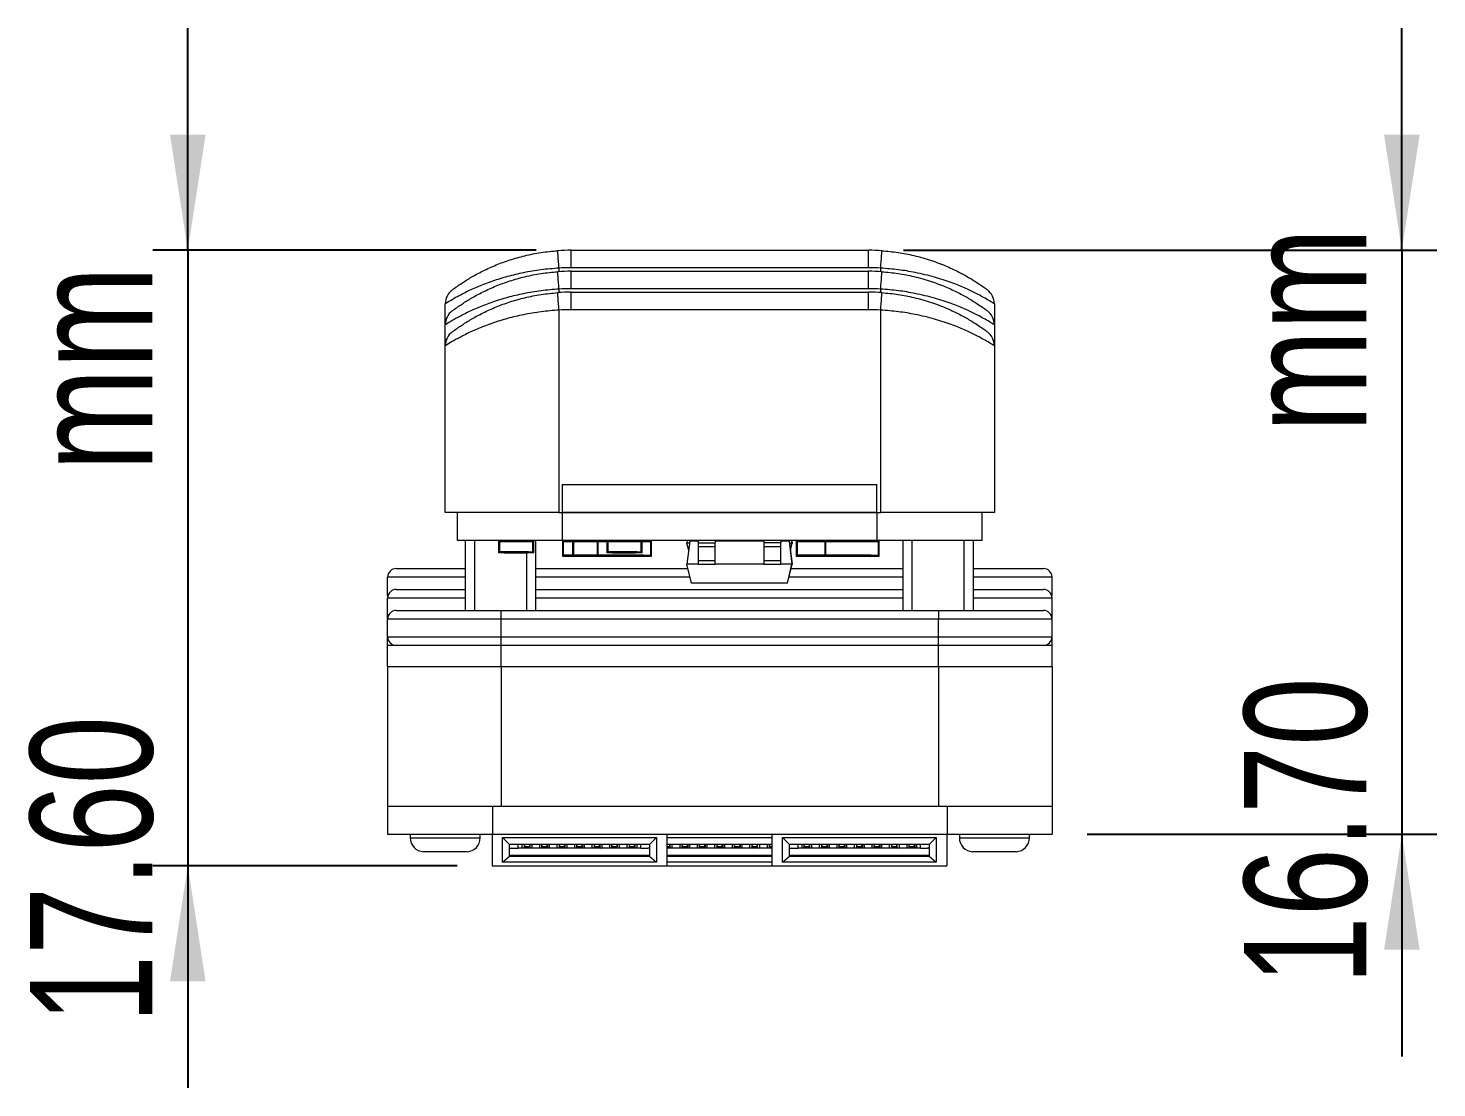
# Model space of a CAD drawing. Header units: millimetres. Extents: x 5 to 292, y 5 to 205.
# Drawn here: x 202.72 to 242.99, y 81.86 to 112.16 of the extents above; entities that cross this region are included whole.
import ezdxf

# ---------------------------------------------------------------- set-up
doc = ezdxf.new("R2010")
doc.units = ezdxf.units.MM
doc.layers.add('SLD-0', color=179, linetype='Continuous')
doc.styles.add('SLDTEXTSTYLE0', font='TXT', dxfattribs={"width": 0.75})
doc.dimstyles.new('SLDDIMSTYLE0', dxfattribs={"dimtxt": 3.5, "dimasz": 3.302, "dimexe": 0, "dimexo": 0.0625, "dimgap": 0.875, "dimtad": 1, "dimrnd": 1e-09, "dimzin": 4, "dimdsep": 46, "dimtxsty": 'SLDTEXTSTYLE0', "dimsah": 1, "dimcen": 0.09, "dimadec": 0, "dimazin": 1, "dimtfac": 1, "dimtmove": 0, "dimatfit": 0, "dimfxl": 1, "dimfrac": 2, "dimtolj": 1, "dimtzin": 12, "dimarcsym": 0})

# ---------------------------------------------------------------- blocks, each defined once
blk = doc.blocks.new('_D_7')
at = {"layer": 'SLD-0'}
for p, q in [((241.995, 105.815), (241.995, 112.165)), ((227.745, 105.815), (242.995, 105.815)), ((241.995, 105.815), (241.995, 89.115)), ((232.995, 89.115), (242.995, 89.115)), ((241.995, 89.115), (241.995, 82.765))]:
    blk.add_line(p, q, dxfattribs=at)
for points in [[(241.995, 105.815), (242.503, 109.117), (241.487, 109.117)], [(241.995, 89.115), (241.487, 85.813), (242.503, 85.813)]]:
    blk.add_solid(points, dxfattribs=at)
at = {"layer": 'SLD-0', "char_height": 3.5, "attachment_point": 1, "rotation": 90, "style": 'SLDTEXTSTYLE0'}
for s, insert in [('mm', (237.483, 100.61, 35.8)), ('16.70', (237.483, 84.816, 35.8))]:
    blk.add_mtext(s, dxfattribs=dict(at, insert=insert))
blk = doc.blocks.new('_D_8')
at = {"layer": 'SLD-0'}
for p, q in [((207.285, 105.815), (207.285, 112.165)), ((217.245, 105.815), (206.285, 105.815)), ((207.285, 105.815), (207.285, 88.215)), ((214.984, 88.215), (206.285, 88.215)), ((207.285, 88.215), (207.285, 81.865))]:
    blk.add_line(p, q, dxfattribs=at)
for points in [[(207.285, 105.815), (207.793, 109.117), (206.777, 109.117)], [(207.285, 88.215), (206.777, 84.913), (207.793, 84.913)]]:
    blk.add_solid(points, dxfattribs=at)
at = {"layer": 'SLD-0', "char_height": 3.5, "attachment_point": 1, "rotation": 90, "style": 'SLDTEXTSTYLE0'}
for s, insert in [('mm', (202.773, 99.505, 35.8)), ('17.60', (202.773, 83.711, 35.8))]:
    blk.add_mtext(s, dxfattribs=dict(at, insert=insert))

msp = doc.modelspace()

# ---------------------------------------------------------------- linework, layer by layer
at = {"color": 7, "linetype": 'Continuous', "lineweight": 15}
for p, q in [((218.245, 105.315), (218.245, 105.815)), ((218.245, 105.815), (226.745, 105.815)), ((226.745, 105.315), (226.745, 105.815)), ((226.745, 105.315), (218.245, 105.315)), ((218.245, 104.715), (218.245, 105.215)), ((218.245, 105.215), (226.745, 105.215)), ((226.745, 104.715), (226.745, 105.215)), ((226.745, 104.715), (218.245, 104.715)), ((218.245, 104.115), (218.245, 104.615)), ((218.245, 104.615), (226.745, 104.615)), ((226.745, 104.115), (226.745, 104.615)), ((214.645, 103.682), (214.645, 104.282)), ((217.895, 104.103), (217.895, 98.315)), ((226.745, 104.115), (218.245, 104.115)), ((227.095, 98.315), (227.095, 104.103)), ((230.345, 104.282), (230.345, 103.682)), ((214.645, 103.082), (214.645, 103.682)), ((230.345, 103.682), (230.345, 103.082)), ((214.645, 98.315), (214.645, 103.082)), ((230.345, 103.082), (230.345, 98.315)), ((217.986, 99.115), (217.986, 98.315)), ((217.986, 99.115), (226.986, 99.115)), ((226.986, 98.315), (226.986, 99.115)), ((217.895, 98.315), (214.645, 98.315)), ((214.995, 97.515), (214.995, 98.315)), ((217.895, 98.315), (227.095, 98.315)), ((217.986, 98.315), (226.986, 98.315)), ((217.995, 97.515), (217.995, 98.315)), ((226.995, 98.315), (217.995, 98.315)), ((226.995, 97.515), (226.995, 98.315)), ((230.345, 98.315), (227.095, 98.315)), ((229.995, 97.515), (229.995, 98.315)), ((217.995, 97.515), (214.995, 97.515)), ((215.229, 95.515), (215.229, 97.515)), ((215.479, 97.515), (215.479, 95.515)), ((216.173, 97.165), (216.173, 97.51)), ((216.176, 97.515), (216.176, 97.165)), ((216.206, 97.485), (216.426, 97.485)), ((216.206, 97.195), (216.206, 97.485)), ((216.426, 97.485), (216.426, 97.515)), ((216.426, 97.485), (216.926, 97.485)), ((216.475, 97.515), (216.475, 97.485)), ((216.874, 97.485), (216.874, 97.515)), ((216.875, 97.485), (216.875, 97.515)), ((216.925, 97.515), (216.925, 97.485)), ((216.926, 97.515), (216.926, 97.485)), ((216.926, 97.485), (217.146, 97.485)), ((216.926, 97.485), (216.926, 97.485)), ((217.146, 97.485), (217.146, 97.195)), ((217.146, 97.195), (217.146, 97.485)), ((217.176, 97.165), (217.176, 97.515)), ((217.229, 97.515), (217.229, 95.515)), ((226.995, 97.515), (217.995, 97.515)), ((217.999, 97.51), (217.999, 97.515)), ((217.999, 97.51), (217.999, 97.07)), ((218.029, 97.485), (218.28, 97.485)), ((218.029, 97.095), (218.029, 97.485)), ((218.28, 97.51), (218.28, 97.515)), ((218.28, 97.51), (218.28, 97.07)), ((218.287, 97.51), (218.287, 97.515)), ((218.287, 97.51), (218.287, 97.07)), ((218.587, 97.51), (218.287, 97.51)), ((218.317, 97.095), (218.317, 97.485)), ((218.317, 97.485), (218.587, 97.485)), ((218.587, 97.51), (218.582, 97.515)), ((218.587, 97.485), (218.587, 97.51)), ((218.662, 97.51), (218.587, 97.51)), ((218.587, 97.485), (218.992, 97.485)), ((218.662, 97.51), (218.657, 97.515)), ((218.662, 97.51), (218.662, 97.485)), ((218.992, 97.51), (218.992, 97.515)), ((218.992, 97.51), (218.992, 97.07)), ((219.022, 97.095), (219.022, 97.485)), ((219.022, 97.485), (219.274, 97.485)), ((219.274, 97.165), (219.274, 97.51)), ((219.276, 97.515), (219.276, 97.165)), ((219.306, 97.485), (219.526, 97.485)), ((219.306, 97.195), (219.306, 97.485)), ((219.526, 97.485), (219.526, 97.515)), ((219.526, 97.485), (220.026, 97.485)), ((219.575, 97.515), (219.575, 97.485)), ((219.91, 97.515), (219.905, 97.51)), ((219.905, 97.51), (219.905, 97.485)), ((219.917, 97.515), (219.912, 97.51)), ((219.912, 97.51), (219.912, 97.485)), ((219.975, 97.485), (219.975, 97.515)), ((219.975, 97.485), (219.975, 97.515)), ((220.025, 97.515), (220.025, 97.485)), ((220.026, 97.515), (220.026, 97.485)), ((220.026, 97.485), (220.246, 97.485)), ((220.026, 97.485), (220.026, 97.485)), ((220.246, 97.485), (220.246, 97.195)), ((220.246, 97.195), (220.246, 97.485)), ((220.276, 97.165), (220.276, 97.515)), ((220.276, 97.485), (220.512, 97.485)), ((220.512, 97.485), (220.512, 97.095)), ((220.542, 97.515), (220.542, 97.51)), ((220.542, 97.07), (220.542, 97.51)), ((221.566, 97.515), (221.557, 97.442)), ((221.637, 97.492), (221.557, 96.842)), ((221.879, 97.492), (221.637, 97.492)), ((221.664, 97.515), (221.664, 97.492)), ((221.666, 97.492), (221.666, 97.515)), ((221.668, 97.515), (221.668, 97.492)), ((221.669, 97.492), (221.669, 97.515)), ((221.879, 97.515), (221.879, 97.445)), ((222.363, 97.515), (222.363, 97.445)), ((223.752, 97.492), (222.363, 97.492)), ((222.368, 97.492), (222.368, 97.515)), ((222.815, 97.515), (222.815, 97.492)), ((223.299, 97.492), (223.299, 97.515)), ((223.304, 97.515), (223.304, 97.492)), ((223.752, 97.515), (223.752, 97.445)), ((224.235, 97.515), (224.235, 97.445)), ((224.477, 97.492), (224.235, 97.492)), ((224.24, 97.492), (224.24, 97.515)), ((224.477, 97.492), (224.557, 96.842)), ((224.482, 97.492), (224.477, 97.492)), ((224.482, 97.492), (224.562, 96.842)), ((224.548, 97.515), (224.557, 97.442)), ((224.553, 97.515), (224.562, 97.442)), ((224.682, 97.51), (224.682, 97.515)), ((224.682, 97.51), (224.682, 97.07)), ((224.982, 97.51), (224.682, 97.51)), ((224.712, 97.485), (224.982, 97.485)), ((224.712, 97.095), (224.712, 97.485)), ((224.982, 97.51), (224.977, 97.515)), ((224.982, 97.485), (224.982, 97.51)), ((225.057, 97.51), (224.982, 97.51)), ((224.982, 97.485), (225.501, 97.485)), ((225.057, 97.51), (225.052, 97.515)), ((225.057, 97.51), (225.057, 97.485)), ((225.473, 97.51), (225.473, 97.515)), ((225.473, 97.51), (225.473, 97.485)), ((225.501, 97.51), (225.501, 97.515)), ((225.801, 97.51), (225.501, 97.51)), ((225.501, 97.51), (225.501, 97.07)), ((225.531, 97.485), (225.801, 97.485)), ((225.531, 97.095), (225.531, 97.485)), ((225.801, 97.515), (225.801, 97.51)), ((225.801, 97.485), (225.801, 97.51)), ((225.801, 97.485), (226.751, 97.485)), ((225.869, 97.515), (225.874, 97.51)), ((225.874, 97.485), (225.874, 97.51)), ((225.876, 97.51), (225.874, 97.51)), ((225.876, 97.485), (225.876, 97.51)), ((225.921, 97.485), (225.921, 97.515)), ((225.969, 97.485), (225.969, 97.515)), ((225.97, 97.485), (225.97, 97.515)), ((226.27, 97.515), (226.27, 97.485)), ((226.271, 97.515), (226.271, 97.485)), ((226.273, 97.515), (226.273, 97.485)), ((226.312, 97.515), (226.307, 97.51)), ((226.307, 97.51), (226.307, 97.485)), ((226.369, 97.515), (226.369, 97.485)), ((226.37, 97.515), (226.37, 97.485)), ((226.372, 97.515), (226.372, 97.485)), ((226.421, 97.515), (226.421, 97.485)), ((226.421, 97.51), (226.421, 97.485)), ((226.671, 97.51), (226.421, 97.51)), ((226.671, 97.485), (226.671, 97.51)), ((226.676, 97.51), (226.676, 97.485)), ((226.678, 97.51), (226.676, 97.51)), ((226.678, 97.51), (226.683, 97.515)), ((226.678, 97.51), (226.678, 97.485)), ((226.751, 97.51), (226.751, 97.515)), ((226.751, 97.51), (226.751, 97.485)), ((227.051, 97.51), (226.751, 97.51)), ((226.751, 97.485), (227.021, 97.485)), ((229.995, 97.515), (226.995, 97.515)), ((227.021, 97.485), (227.021, 97.095)), ((227.051, 97.515), (227.051, 97.51)), ((227.051, 97.07), (227.051, 97.51)), ((227.734, 95.515), (227.734, 97.515)), ((227.984, 97.515), (227.984, 95.515)), ((229.484, 95.515), (229.484, 97.515)), ((229.734, 97.515), (229.734, 95.515)), ((216.176, 97.165), (216.173, 97.165)), ((216.326, 97.165), (216.176, 97.165)), ((216.326, 97.195), (216.206, 97.195)), ((216.326, 97.165), (216.326, 97.195)), ((217.026, 97.195), (216.326, 97.195)), ((216.326, 97.165), (216.375, 97.165)), ((216.374, 97.155), (216.374, 97.165)), ((216.375, 97.165), (216.374, 97.165)), ((216.377, 97.155), (216.374, 97.155)), ((216.375, 97.195), (216.375, 97.165)), ((216.376, 97.166), (216.375, 97.166)), ((216.376, 97.165), (216.375, 97.165)), ((216.376, 97.195), (216.376, 97.166)), ((216.976, 97.166), (216.376, 97.166)), ((216.377, 97.165), (216.376, 97.165)), ((216.377, 97.155), (216.377, 97.165)), ((216.976, 97.165), (216.377, 97.165)), ((216.976, 97.155), (216.377, 97.155)), ((217.025, 97.165), (216.975, 97.165)), ((216.976, 97.166), (216.976, 97.195)), ((216.976, 97.155), (216.976, 97.165)), ((216.979, 95.515), (216.979, 97.165)), ((217.025, 97.165), (217.025, 97.195)), ((217.026, 97.165), (217.025, 97.165)), ((217.026, 97.165), (217.026, 97.195)), ((217.026, 97.195), (217.146, 97.195)), ((217.026, 97.195), (217.026, 97.195)), ((217.176, 97.165), (217.026, 97.165)), ((217.999, 97.07), (218.224, 97.07)), ((217.999, 97.065), (217.999, 97.07)), ((218.219, 97.065), (217.999, 97.065)), ((218.224, 97.095), (218.029, 97.095)), ((218.224, 97.07), (218.219, 97.065)), ((218.28, 97.065), (218.219, 97.065)), ((218.224, 97.07), (218.224, 97.095)), ((218.28, 97.095), (218.224, 97.095)), ((218.28, 97.065), (218.28, 97.07)), ((218.287, 97.065), (218.28, 97.065)), ((218.287, 97.07), (218.512, 97.07)), ((218.287, 97.065), (218.287, 97.07)), ((218.512, 97.065), (218.287, 97.065)), ((218.512, 97.095), (218.317, 97.095)), ((218.512, 97.07), (218.512, 97.095)), ((218.992, 97.095), (218.512, 97.095)), ((218.512, 97.07), (218.512, 97.065)), ((218.512, 97.07), (218.587, 97.07)), ((218.587, 97.065), (218.512, 97.065)), ((218.587, 97.095), (218.587, 97.071)), ((218.592, 97.066), (218.587, 97.071)), ((218.587, 97.066), (218.587, 97.065)), ((218.592, 97.066), (218.587, 97.066)), ((218.992, 97.066), (218.592, 97.066)), ((218.992, 97.07), (219.217, 97.07)), ((218.992, 97.065), (218.992, 97.07)), ((219.212, 97.065), (218.992, 97.065)), ((219.217, 97.095), (219.022, 97.095)), ((219.217, 97.07), (219.212, 97.065)), ((219.292, 97.065), (219.212, 97.065)), ((219.217, 97.07), (219.217, 97.095)), ((220.317, 97.095), (219.217, 97.095)), ((219.217, 97.07), (219.293, 97.07)), ((219.276, 97.165), (219.274, 97.165)), ((219.426, 97.165), (219.276, 97.165)), ((219.292, 97.095), (219.292, 97.071)), ((219.292, 97.071), (220.242, 97.071)), ((219.292, 97.071), (219.297, 97.066)), ((219.292, 97.066), (219.292, 97.065)), ((219.297, 97.066), (219.292, 97.066)), ((219.329, 97.065), (219.292, 97.065)), ((220.237, 97.066), (219.297, 97.066)), ((219.426, 97.195), (219.306, 97.195)), ((219.326, 97.066), (219.329, 97.065)), ((219.549, 97.065), (219.329, 97.065)), ((219.425, 97.165), (219.475, 97.165)), ((219.426, 97.165), (219.426, 97.195)), ((220.126, 97.195), (219.426, 97.195)), ((219.475, 97.195), (219.475, 97.165)), ((219.476, 97.166), (219.475, 97.166)), ((219.475, 97.155), (219.475, 97.165)), ((219.475, 97.165), (219.475, 97.165)), ((219.476, 97.165), (219.475, 97.165)), ((219.477, 97.155), (219.475, 97.155)), ((219.476, 97.195), (219.476, 97.166)), ((220.076, 97.166), (219.476, 97.166)), ((219.477, 97.165), (219.476, 97.165)), ((219.477, 97.155), (219.477, 97.165)), ((220.076, 97.165), (219.477, 97.165)), ((220.076, 97.155), (219.477, 97.155)), ((219.549, 97.066), (219.549, 97.065)), ((219.98, 97.065), (219.98, 97.066)), ((219.987, 97.065), (219.98, 97.065)), ((219.987, 97.065), (219.987, 97.066)), ((220.062, 97.065), (219.987, 97.065)), ((220.062, 97.065), (220.062, 97.066)), ((220.242, 97.065), (220.062, 97.065)), ((220.125, 97.165), (220.075, 97.165)), ((220.076, 97.166), (220.076, 97.195)), ((220.076, 97.155), (220.076, 97.165)), ((220.125, 97.165), (220.125, 97.195)), ((220.126, 97.165), (220.125, 97.165)), ((220.126, 97.165), (220.126, 97.195)), ((220.126, 97.195), (220.246, 97.195)), ((220.126, 97.195), (220.126, 97.195)), ((220.276, 97.165), (220.126, 97.165)), ((220.242, 97.071), (220.237, 97.066)), ((220.242, 97.066), (220.237, 97.066)), ((220.242, 97.071), (220.242, 97.095)), ((220.242, 97.07), (220.317, 97.07)), ((220.242, 97.065), (220.242, 97.066)), ((220.322, 97.065), (220.242, 97.065)), ((220.317, 97.095), (220.512, 97.095)), ((220.317, 97.07), (220.317, 97.095)), ((220.317, 97.07), (220.542, 97.07)), ((220.317, 97.07), (220.322, 97.065)), ((220.542, 97.065), (220.322, 97.065)), ((220.542, 97.07), (220.542, 97.065)), ((221.631, 97.442), (221.557, 97.442)), ((221.605, 97.234), (221.557, 97.442)), ((221.879, 97.445), (222.363, 97.445)), ((221.879, 97.445), (221.879, 97.345)), ((221.879, 97.345), (222.363, 97.345)), ((221.879, 97.345), (221.879, 96.942)), ((222.363, 97.345), (222.363, 97.445)), ((222.363, 96.942), (222.363, 97.345)), ((224.235, 97.445), (223.752, 97.445)), ((223.752, 97.445), (223.752, 97.345)), ((223.752, 97.345), (224.235, 97.345)), ((223.752, 97.345), (223.752, 96.942)), ((224.235, 97.345), (224.235, 97.445)), ((224.235, 96.942), (224.235, 97.345)), ((224.557, 97.442), (224.489, 97.442)), ((224.512, 97.248), (224.557, 97.442)), ((224.514, 97.234), (224.562, 97.442)), ((224.562, 97.442), (224.557, 97.442)), ((224.682, 97.07), (224.907, 97.07)), ((224.682, 97.065), (224.682, 97.07)), ((224.907, 97.065), (224.682, 97.065)), ((224.907, 97.095), (224.712, 97.095)), ((224.907, 97.07), (224.907, 97.095)), ((225.501, 97.095), (224.907, 97.095)), ((224.907, 97.07), (224.907, 97.065)), ((224.907, 97.07), (224.982, 97.07)), ((224.982, 97.065), (224.907, 97.065)), ((224.982, 97.095), (224.982, 97.071)), ((224.987, 97.066), (224.982, 97.071)), ((224.982, 97.066), (224.982, 97.065)), ((224.987, 97.066), (224.982, 97.066)), ((225.501, 97.066), (224.987, 97.066)), ((225.473, 97.065), (225.473, 97.066)), ((225.501, 97.065), (225.473, 97.065)), ((225.501, 97.07), (225.726, 97.07)), ((225.501, 97.065), (225.501, 97.07)), ((225.721, 97.065), (225.501, 97.065)), ((225.726, 97.095), (225.531, 97.095)), ((225.726, 97.07), (225.721, 97.065)), ((225.801, 97.065), (225.721, 97.065)), ((225.726, 97.07), (225.726, 97.095)), ((226.826, 97.095), (225.726, 97.095)), ((225.726, 97.07), (225.801, 97.07)), ((225.801, 97.095), (225.801, 97.071)), ((225.801, 97.071), (226.751, 97.071)), ((225.801, 97.071), (225.806, 97.066)), ((225.801, 97.066), (225.801, 97.065)), ((225.806, 97.066), (225.801, 97.066)), ((226.746, 97.066), (225.806, 97.066)), ((226.382, 97.065), (226.382, 97.066)), ((226.457, 97.065), (226.382, 97.065)), ((226.457, 97.065), (226.457, 97.066)), ((226.682, 97.065), (226.457, 97.065)), ((226.682, 97.066), (226.682, 97.065)), ((226.723, 97.065), (226.723, 97.066)), ((226.751, 97.065), (226.723, 97.065)), ((226.751, 97.071), (226.746, 97.066)), ((226.751, 97.066), (226.746, 97.066)), ((226.751, 97.071), (226.751, 97.095)), ((226.751, 97.07), (226.826, 97.07)), ((226.751, 97.065), (226.751, 97.066)), ((226.831, 97.065), (226.751, 97.065)), ((226.826, 97.095), (227.021, 97.095)), ((226.826, 97.07), (226.826, 97.095)), ((226.826, 97.07), (227.051, 97.07)), ((226.826, 97.07), (226.831, 97.065)), ((227.051, 97.065), (226.831, 97.065)), ((227.051, 97.07), (227.051, 97.065)), ((213.245, 96.715), (215.229, 96.715)), ((217.229, 96.715), (221.587, 96.715)), ((221.684, 96.292), (221.557, 96.842)), ((221.879, 96.842), (221.557, 96.842)), ((221.879, 96.942), (222.363, 96.942)), ((221.879, 96.942), (221.879, 96.842)), ((221.879, 96.842), (222.363, 96.842)), ((222.363, 96.842), (222.363, 96.942)), ((223.752, 96.842), (222.363, 96.842)), ((223.752, 96.942), (224.235, 96.942)), ((223.752, 96.942), (223.752, 96.842)), ((223.752, 96.842), (224.235, 96.842)), ((224.235, 96.842), (224.235, 96.942)), ((224.557, 96.842), (224.235, 96.842)), ((224.43, 96.292), (224.557, 96.842)), ((224.435, 96.292), (224.562, 96.842)), ((224.533, 96.715), (227.734, 96.715)), ((224.562, 96.842), (224.557, 96.842)), ((229.734, 96.715), (231.745, 96.715)), ((212.995, 95.965), (212.995, 96.465)), ((224.43, 96.292), (221.684, 96.292)), ((224.435, 96.292), (224.43, 96.292)), ((231.995, 95.965), (231.995, 96.465)), ((212.995, 95.365), (212.995, 95.865)), ((213.245, 96.115), (215.229, 96.115)), ((217.229, 96.115), (227.734, 96.115)), ((229.734, 96.115), (231.745, 96.115)), ((231.995, 95.365), (231.995, 95.865)), ((213.245, 95.515), (216.245, 95.515)), ((216.245, 95.265), (216.245, 95.515)), ((216.245, 95.515), (228.745, 95.515)), ((228.745, 95.515), (231.745, 95.515)), ((228.745, 95.515), (228.745, 95.265)), ((212.995, 95.265), (212.995, 95.365)), ((216.245, 95.265), (212.995, 95.265)), ((212.995, 94.765), (212.995, 95.265)), ((228.745, 95.265), (216.245, 95.265)), ((216.245, 94.765), (216.245, 95.265)), ((231.995, 95.265), (228.745, 95.265)), ((228.745, 94.765), (228.745, 95.265)), ((231.995, 95.265), (231.995, 95.365)), ((231.995, 94.765), (231.995, 95.265)), ((212.995, 94.765), (216.245, 94.765)), ((212.995, 94.515), (212.995, 94.765)), ((216.245, 94.765), (228.745, 94.765)), ((216.245, 94.515), (216.245, 94.765)), ((228.745, 94.765), (231.995, 94.765)), ((228.745, 94.515), (228.745, 94.765)), ((231.995, 94.515), (231.995, 94.765)), ((212.995, 93.915), (212.995, 94.515)), ((216.245, 94.515), (212.995, 94.515)), ((216.245, 93.915), (216.245, 94.515)), ((228.745, 94.515), (216.245, 94.515)), ((228.745, 93.915), (228.745, 94.515)), ((231.995, 94.515), (228.745, 94.515)), ((231.995, 93.915), (231.995, 94.515)), ((212.995, 93.915), (212.995, 89.915)), ((212.995, 93.915), (216.245, 93.915)), ((216.245, 93.915), (216.245, 89.915)), ((216.245, 93.915), (228.745, 93.915)), ((228.745, 93.915), (228.745, 89.915)), ((228.745, 93.915), (231.995, 93.915)), ((231.995, 93.915), (231.995, 89.915)), ((212.995, 89.915), (216.245, 89.915)), ((212.995, 89.915), (212.995, 89.115)), ((215.995, 89.915), (215.995, 89.115)), ((216.245, 89.915), (228.745, 89.915)), ((228.745, 89.915), (231.995, 89.915)), ((228.995, 89.915), (228.995, 89.115)), ((231.995, 89.915), (231.995, 89.115)), ((212.995, 89.115), (215.995, 89.115)), ((213.645, 89.115), (213.645, 89.015)), ((215.645, 89.015), (215.645, 89.115)), ((215.984, 89.115), (215.984, 88.215)), ((215.995, 89.115), (228.995, 89.115)), ((216.284, 89.025), (220.684, 89.025)), ((216.284, 88.315), (216.284, 89.025)), ((216.484, 88.825), (216.284, 89.025)), ((220.684, 89.025), (220.484, 88.825)), ((220.684, 89.025), (220.684, 88.315)), ((220.984, 89.115), (220.984, 88.215)), ((220.984, 89.025), (223.985, 89.025)), ((223.985, 89.115), (223.985, 88.215)), ((224.285, 89.025), (228.685, 89.025)), ((224.285, 88.315), (224.285, 89.025)), ((224.485, 88.825), (224.285, 89.025)), ((228.685, 89.025), (228.485, 88.825)), ((228.685, 89.025), (228.685, 88.315)), ((228.985, 89.115), (228.985, 88.215)), ((228.995, 89.115), (231.995, 89.115)), ((229.345, 89.115), (229.345, 89.015)), ((231.345, 89.015), (231.345, 89.115)), ((214.064, 88.615), (214.02, 88.617)), ((214.495, 88.615), (214.064, 88.615)), ((214.794, 88.617), (214.495, 88.617)), ((214.495, 88.617), (214.495, 88.615)), ((214.795, 88.615), (214.794, 88.617)), ((215.226, 88.615), (214.795, 88.615)), ((215.269, 88.617), (215.226, 88.615)), ((220.484, 88.825), (216.484, 88.825)), ((216.484, 88.488), (216.484, 88.825)), ((216.484, 88.715), (216.534, 88.715)), ((216.534, 88.715), (216.734, 88.715)), ((216.734, 88.715), (216.734, 88.825)), ((220.234, 88.715), (216.734, 88.715)), ((216.849, 88.715), (216.849, 88.825)), ((216.899, 88.735), (216.879, 88.715)), ((216.899, 88.825), (216.899, 88.735)), ((216.899, 88.735), (217.069, 88.735)), ((216.899, 88.735), (216.899, 88.715)), ((216.909, 88.792), (216.909, 88.825)), ((216.909, 88.792), (216.909, 88.745)), ((216.909, 88.745), (216.909, 88.735)), ((216.909, 88.735), (216.909, 88.715)), ((217.059, 88.745), (217.059, 88.825)), ((217.059, 88.735), (217.059, 88.745)), ((217.059, 88.715), (217.059, 88.735)), ((217.069, 88.735), (217.069, 88.825)), ((217.069, 88.735), (217.089, 88.715)), ((217.069, 88.735), (217.069, 88.715)), ((217.119, 88.825), (217.119, 88.715)), ((217.349, 88.715), (217.349, 88.825)), ((217.399, 88.735), (217.379, 88.715)), ((217.399, 88.825), (217.399, 88.735)), ((217.399, 88.765), (217.569, 88.765)), ((217.399, 88.735), (217.399, 88.715)), ((217.409, 88.792), (217.409, 88.825)), ((217.409, 88.792), (217.409, 88.745)), ((217.409, 88.745), (217.409, 88.735)), ((217.409, 88.735), (217.409, 88.715)), ((217.559, 88.745), (217.559, 88.825)), ((217.559, 88.735), (217.559, 88.745)), ((217.559, 88.715), (217.559, 88.735)), ((217.569, 88.825), (217.569, 88.735)), ((217.569, 88.735), (217.569, 88.715)), ((217.569, 88.735), (217.589, 88.715)), ((217.619, 88.825), (217.619, 88.715)), ((217.849, 88.715), (217.849, 88.825)), ((217.899, 88.735), (217.879, 88.715)), ((217.899, 88.825), (217.899, 88.735)), ((217.899, 88.765), (218.069, 88.765)), ((217.899, 88.735), (217.899, 88.715)), ((217.899, 88.735), (218.069, 88.735)), ((217.909, 88.792), (217.909, 88.825)), ((217.909, 88.792), (217.909, 88.745)), ((217.909, 88.745), (217.909, 88.735)), ((217.909, 88.735), (217.909, 88.715)), ((218.059, 88.745), (218.059, 88.825)), ((218.059, 88.735), (218.059, 88.745)), ((218.059, 88.715), (218.059, 88.735)), ((218.069, 88.825), (218.069, 88.735)), ((218.069, 88.735), (218.069, 88.715)), ((218.069, 88.735), (218.089, 88.715)), ((218.119, 88.825), (218.119, 88.715)), ((218.349, 88.715), (218.349, 88.825)), ((218.399, 88.735), (218.379, 88.715)), ((218.399, 88.825), (218.399, 88.735)), ((218.399, 88.765), (218.569, 88.765)), ((218.399, 88.735), (218.399, 88.715)), ((218.409, 88.792), (218.409, 88.825)), ((218.409, 88.792), (218.409, 88.745)), ((218.409, 88.745), (218.409, 88.735)), ((218.409, 88.735), (218.409, 88.715)), ((218.559, 88.745), (218.559, 88.825)), ((218.559, 88.735), (218.559, 88.745)), ((218.559, 88.715), (218.559, 88.735)), ((218.569, 88.825), (218.569, 88.735)), ((218.569, 88.735), (218.589, 88.715)), ((218.569, 88.735), (218.569, 88.715)), ((218.619, 88.825), (218.619, 88.715)), ((218.849, 88.715), (218.849, 88.825)), ((218.899, 88.735), (218.879, 88.715)), ((218.899, 88.825), (218.899, 88.735)), ((218.899, 88.765), (219.069, 88.765)), ((218.899, 88.735), (219.069, 88.735)), ((218.899, 88.735), (218.899, 88.715)), ((218.909, 88.792), (218.909, 88.825)), ((218.909, 88.792), (218.909, 88.745)), ((218.909, 88.745), (218.909, 88.735)), ((218.909, 88.735), (218.909, 88.715)), ((219.059, 88.745), (219.059, 88.825)), ((219.059, 88.735), (219.059, 88.745)), ((219.059, 88.715), (219.059, 88.735)), ((219.069, 88.825), (219.069, 88.735)), ((219.069, 88.735), (219.089, 88.715)), ((219.069, 88.735), (219.069, 88.715)), ((219.119, 88.825), (219.119, 88.715)), ((219.349, 88.715), (219.349, 88.825)), ((219.399, 88.735), (219.379, 88.715)), ((219.399, 88.825), (219.399, 88.735)), ((219.399, 88.765), (219.569, 88.765)), ((219.399, 88.735), (219.399, 88.715)), ((219.409, 88.792), (219.409, 88.825)), ((219.409, 88.792), (219.409, 88.745)), ((219.409, 88.745), (219.409, 88.735)), ((219.409, 88.735), (219.409, 88.715)), ((219.559, 88.745), (219.559, 88.825)), ((219.559, 88.735), (219.559, 88.745)), ((219.559, 88.715), (219.559, 88.735)), ((219.569, 88.735), (219.569, 88.825)), ((219.569, 88.735), (219.589, 88.715)), ((219.569, 88.735), (219.569, 88.715)), ((219.619, 88.825), (219.619, 88.715)), ((219.849, 88.715), (219.849, 88.825)), ((219.899, 88.735), (219.879, 88.715)), ((219.899, 88.825), (219.899, 88.735)), ((219.899, 88.735), (220.069, 88.735)), ((219.899, 88.735), (219.899, 88.715)), ((219.909, 88.792), (219.909, 88.825)), ((219.909, 88.792), (219.909, 88.745)), ((219.909, 88.745), (219.909, 88.735)), ((219.909, 88.735), (219.909, 88.715)), ((220.059, 88.745), (220.059, 88.825)), ((220.059, 88.735), (220.059, 88.745)), ((220.059, 88.715), (220.059, 88.735)), ((220.069, 88.825), (220.069, 88.735)), ((220.069, 88.735), (220.089, 88.715)), ((220.069, 88.735), (220.069, 88.715)), ((220.119, 88.825), (220.119, 88.715)), ((220.234, 88.715), (220.234, 88.825)), ((220.234, 88.715), (220.434, 88.715)), ((220.484, 88.715), (220.434, 88.715)), ((220.484, 88.825), (220.484, 88.488)), ((223.985, 88.825), (220.984, 88.825)), ((220.984, 88.735), (221.077, 88.735)), ((223.985, 88.715), (220.984, 88.715)), ((221.067, 88.745), (221.067, 88.825)), ((221.067, 88.735), (221.067, 88.745)), ((221.067, 88.715), (221.067, 88.735)), ((221.077, 88.735), (221.077, 88.825)), ((221.077, 88.735), (221.097, 88.715)), ((221.077, 88.735), (221.077, 88.715)), ((221.127, 88.825), (221.127, 88.715)), ((221.357, 88.715), (221.357, 88.825)), ((221.407, 88.735), (221.387, 88.715)), ((221.407, 88.825), (221.407, 88.735)), ((221.407, 88.765), (221.577, 88.765)), ((221.407, 88.735), (221.407, 88.715)), ((221.417, 88.792), (221.417, 88.825)), ((221.417, 88.792), (221.417, 88.745)), ((221.417, 88.745), (221.417, 88.735)), ((221.417, 88.735), (221.417, 88.715)), ((221.567, 88.745), (221.567, 88.825)), ((221.567, 88.735), (221.567, 88.745)), ((221.567, 88.715), (221.567, 88.735)), ((221.577, 88.825), (221.577, 88.735)), ((221.577, 88.735), (221.577, 88.715)), ((221.577, 88.735), (221.597, 88.715)), ((221.627, 88.825), (221.627, 88.715)), ((221.857, 88.715), (221.857, 88.825)), ((221.907, 88.735), (221.887, 88.715)), ((221.907, 88.825), (221.907, 88.735)), ((221.907, 88.765), (222.077, 88.765)), ((221.907, 88.735), (221.907, 88.715)), ((221.907, 88.735), (222.077, 88.735)), ((221.917, 88.792), (221.917, 88.825)), ((221.917, 88.792), (221.917, 88.745)), ((221.917, 88.745), (221.917, 88.735)), ((221.917, 88.735), (221.917, 88.715)), ((222.067, 88.745), (222.067, 88.825)), ((222.067, 88.735), (222.067, 88.745)), ((222.067, 88.715), (222.067, 88.735)), ((222.077, 88.825), (222.077, 88.735)), ((222.077, 88.735), (222.077, 88.715)), ((222.077, 88.735), (222.097, 88.715)), ((222.127, 88.825), (222.127, 88.715)), ((222.357, 88.715), (222.357, 88.825)), ((222.407, 88.735), (222.387, 88.715)), ((222.407, 88.825), (222.407, 88.735)), ((222.407, 88.765), (222.577, 88.765)), ((222.407, 88.735), (222.407, 88.715)), ((222.417, 88.792), (222.417, 88.825)), ((222.417, 88.792), (222.417, 88.745)), ((222.417, 88.745), (222.417, 88.735)), ((222.417, 88.735), (222.417, 88.715)), ((222.567, 88.745), (222.567, 88.825)), ((222.567, 88.735), (222.567, 88.745)), ((222.567, 88.715), (222.567, 88.735)), ((222.577, 88.825), (222.577, 88.735)), ((222.577, 88.735), (222.597, 88.715)), ((222.577, 88.735), (222.577, 88.715)), ((222.627, 88.825), (222.627, 88.715)), ((222.857, 88.715), (222.857, 88.825)), ((222.907, 88.735), (222.887, 88.715)), ((222.907, 88.825), (222.907, 88.735)), ((222.907, 88.765), (223.077, 88.765)), ((222.907, 88.735), (223.077, 88.735)), ((222.907, 88.735), (222.907, 88.715)), ((222.917, 88.792), (222.917, 88.825)), ((222.917, 88.792), (222.917, 88.745)), ((222.917, 88.745), (222.917, 88.735)), ((222.917, 88.735), (222.917, 88.715)), ((223.067, 88.745), (223.067, 88.825)), ((223.067, 88.735), (223.067, 88.745)), ((223.067, 88.715), (223.067, 88.735)), ((223.077, 88.825), (223.077, 88.735)), ((223.077, 88.735), (223.097, 88.715)), ((223.077, 88.735), (223.077, 88.715)), ((223.127, 88.825), (223.127, 88.715)), ((223.357, 88.715), (223.357, 88.825)), ((223.407, 88.735), (223.387, 88.715)), ((223.407, 88.825), (223.407, 88.735)), ((223.407, 88.765), (223.577, 88.765)), ((223.407, 88.735), (223.407, 88.715)), ((223.417, 88.792), (223.417, 88.825)), ((223.417, 88.792), (223.417, 88.745)), ((223.417, 88.745), (223.417, 88.735)), ((223.417, 88.735), (223.417, 88.715)), ((223.567, 88.745), (223.567, 88.825)), ((223.567, 88.735), (223.567, 88.745)), ((223.567, 88.715), (223.567, 88.735)), ((223.577, 88.735), (223.577, 88.825)), ((223.577, 88.735), (223.597, 88.715)), ((223.577, 88.735), (223.577, 88.715)), ((223.627, 88.825), (223.627, 88.715)), ((223.857, 88.715), (223.857, 88.825)), ((223.907, 88.735), (223.887, 88.715)), ((223.907, 88.825), (223.907, 88.735)), ((223.907, 88.735), (223.985, 88.735)), ((223.907, 88.735), (223.907, 88.715)), ((223.917, 88.792), (223.917, 88.825)), ((223.917, 88.792), (223.917, 88.745)), ((223.917, 88.745), (223.917, 88.735)), ((223.917, 88.735), (223.917, 88.715)), ((228.485, 88.825), (224.485, 88.825)), ((224.485, 88.488), (224.485, 88.825)), ((224.485, 88.715), (224.535, 88.715)), ((224.535, 88.715), (224.735, 88.715)), ((224.735, 88.715), (224.735, 88.825)), ((228.235, 88.715), (224.735, 88.715)), ((224.85, 88.715), (224.85, 88.825)), ((224.9, 88.735), (224.88, 88.715)), ((224.9, 88.825), (224.9, 88.735)), ((224.9, 88.735), (225.07, 88.735)), ((224.9, 88.735), (224.9, 88.715)), ((224.91, 88.792), (224.91, 88.825)), ((224.91, 88.792), (224.91, 88.745)), ((224.91, 88.745), (224.91, 88.735)), ((224.91, 88.735), (224.91, 88.715)), ((225.06, 88.745), (225.06, 88.825)), ((225.06, 88.735), (225.06, 88.745)), ((225.06, 88.715), (225.06, 88.735)), ((225.07, 88.735), (225.07, 88.825)), ((225.07, 88.735), (225.09, 88.715)), ((225.07, 88.735), (225.07, 88.715)), ((225.12, 88.825), (225.12, 88.715)), ((225.35, 88.715), (225.35, 88.825)), ((225.4, 88.735), (225.38, 88.715)), ((225.4, 88.825), (225.4, 88.735)), ((225.4, 88.765), (225.57, 88.765)), ((225.4, 88.735), (225.4, 88.715)), ((225.41, 88.792), (225.41, 88.825)), ((225.41, 88.792), (225.41, 88.745)), ((225.41, 88.745), (225.41, 88.735)), ((225.41, 88.735), (225.41, 88.715)), ((225.56, 88.745), (225.56, 88.825)), ((225.56, 88.735), (225.56, 88.745)), ((225.56, 88.715), (225.56, 88.735)), ((225.57, 88.825), (225.57, 88.735)), ((225.57, 88.735), (225.57, 88.715)), ((225.57, 88.735), (225.59, 88.715)), ((225.62, 88.825), (225.62, 88.715)), ((225.85, 88.715), (225.85, 88.825)), ((225.9, 88.735), (225.88, 88.715)), ((225.9, 88.825), (225.9, 88.735)), ((225.9, 88.765), (226.07, 88.765)), ((225.9, 88.735), (225.9, 88.715)), ((225.9, 88.735), (226.07, 88.735)), ((225.91, 88.792), (225.91, 88.825)), ((225.91, 88.792), (225.91, 88.745)), ((225.91, 88.745), (225.91, 88.735)), ((225.91, 88.735), (225.91, 88.715)), ((226.06, 88.745), (226.06, 88.825)), ((226.06, 88.735), (226.06, 88.745)), ((226.06, 88.715), (226.06, 88.735)), ((226.07, 88.825), (226.07, 88.735)), ((226.07, 88.735), (226.07, 88.715)), ((226.07, 88.735), (226.09, 88.715)), ((226.12, 88.825), (226.12, 88.715)), ((226.35, 88.715), (226.35, 88.825)), ((226.4, 88.735), (226.38, 88.715)), ((226.4, 88.825), (226.4, 88.735)), ((226.4, 88.765), (226.57, 88.765)), ((226.4, 88.735), (226.4, 88.715)), ((226.41, 88.792), (226.41, 88.825)), ((226.41, 88.792), (226.41, 88.745)), ((226.41, 88.745), (226.41, 88.735)), ((226.41, 88.735), (226.41, 88.715)), ((226.56, 88.745), (226.56, 88.825)), ((226.56, 88.735), (226.56, 88.745)), ((226.56, 88.715), (226.56, 88.735)), ((226.57, 88.825), (226.57, 88.735)), ((226.57, 88.735), (226.59, 88.715)), ((226.57, 88.735), (226.57, 88.715)), ((226.62, 88.825), (226.62, 88.715)), ((226.85, 88.715), (226.85, 88.825)), ((226.9, 88.735), (226.88, 88.715)), ((226.9, 88.825), (226.9, 88.735)), ((226.9, 88.765), (227.07, 88.765)), ((226.9, 88.735), (227.07, 88.735)), ((226.9, 88.735), (226.9, 88.715)), ((226.91, 88.792), (226.91, 88.825)), ((226.91, 88.792), (226.91, 88.745)), ((226.91, 88.745), (226.91, 88.735)), ((226.91, 88.735), (226.91, 88.715)), ((227.06, 88.745), (227.06, 88.825)), ((227.06, 88.735), (227.06, 88.745)), ((227.06, 88.715), (227.06, 88.735)), ((227.07, 88.825), (227.07, 88.735)), ((227.07, 88.735), (227.09, 88.715)), ((227.07, 88.735), (227.07, 88.715)), ((227.12, 88.825), (227.12, 88.715)), ((227.35, 88.715), (227.35, 88.825)), ((227.4, 88.735), (227.38, 88.715)), ((227.4, 88.825), (227.4, 88.735)), ((227.4, 88.765), (227.57, 88.765)), ((227.4, 88.735), (227.4, 88.715)), ((227.41, 88.792), (227.41, 88.825)), ((227.41, 88.792), (227.41, 88.745)), ((227.41, 88.745), (227.41, 88.735)), ((227.41, 88.735), (227.41, 88.715)), ((227.56, 88.745), (227.56, 88.825)), ((227.56, 88.735), (227.56, 88.745)), ((227.56, 88.715), (227.56, 88.735)), ((227.57, 88.735), (227.57, 88.825)), ((227.57, 88.735), (227.59, 88.715)), ((227.57, 88.735), (227.57, 88.715)), ((227.62, 88.825), (227.62, 88.715)), ((227.85, 88.715), (227.85, 88.825)), ((227.9, 88.735), (227.88, 88.715)), ((227.9, 88.825), (227.9, 88.735)), ((227.9, 88.735), (228.07, 88.735)), ((227.9, 88.735), (227.9, 88.715)), ((227.91, 88.792), (227.91, 88.825)), ((227.91, 88.792), (227.91, 88.745)), ((227.91, 88.745), (227.91, 88.735)), ((227.91, 88.735), (227.91, 88.715)), ((228.06, 88.745), (228.06, 88.825)), ((228.06, 88.735), (228.06, 88.745)), ((228.06, 88.715), (228.06, 88.735)), ((228.07, 88.825), (228.07, 88.735)), ((228.07, 88.735), (228.09, 88.715)), ((228.07, 88.735), (228.07, 88.715)), ((228.12, 88.825), (228.12, 88.715)), ((228.235, 88.715), (228.235, 88.825)), ((228.235, 88.715), (228.435, 88.715)), ((228.485, 88.715), (228.435, 88.715)), ((228.485, 88.825), (228.485, 88.488)), ((229.718, 88.617), (229.72, 88.617)), ((229.764, 88.615), (229.72, 88.617)), ((229.764, 88.615), (229.753, 88.615)), ((230.195, 88.615), (229.764, 88.615)), ((230.494, 88.617), (230.195, 88.617)), ((230.195, 88.617), (230.195, 88.615)), ((230.495, 88.615), (230.446, 88.615)), ((230.495, 88.615), (230.494, 88.617)), ((230.926, 88.615), (230.495, 88.615)), ((230.969, 88.617), (230.926, 88.615)), ((230.971, 88.617), (230.969, 88.617)), ((215.984, 88.215), (220.984, 88.215)), ((216.284, 88.315), (216.484, 88.488)), ((220.684, 88.315), (216.284, 88.315)), ((216.484, 88.515), (216.484, 88.565)), ((216.484, 88.515), (220.484, 88.515)), ((216.484, 88.488), (220.484, 88.488)), ((220.484, 88.565), (220.484, 88.515)), ((220.484, 88.488), (220.684, 88.315)), ((220.984, 88.515), (223.985, 88.515)), ((220.984, 88.488), (223.985, 88.488)), ((223.985, 88.315), (220.984, 88.315)), ((220.984, 88.215), (223.985, 88.215)), ((223.985, 88.215), (228.985, 88.215)), ((224.285, 88.315), (224.485, 88.488)), ((228.685, 88.315), (224.285, 88.315)), ((224.485, 88.515), (224.485, 88.565)), ((224.485, 88.515), (228.485, 88.515)), ((224.485, 88.488), (228.485, 88.488)), ((228.485, 88.565), (228.485, 88.515)), ((228.485, 88.488), (228.685, 88.315))]:
    msp.add_line(p, q, dxfattribs=at)
at = {"color": 8, "linetype": 'Continuous', "lineweight": 15}
for p, q in [((217.895, 105.303), (217.895, 105.204)), ((227.095, 105.204), (227.095, 105.303)), ((217.895, 104.703), (217.895, 104.604)), ((227.095, 104.604), (227.095, 104.703)), ((218.28, 97.51), (217.999, 97.51)), ((218.287, 97.51), (218.28, 97.51)), ((219.274, 97.51), (218.992, 97.51)), ((219.912, 97.51), (219.905, 97.51)), ((219.975, 97.51), (219.912, 97.51)), ((220.542, 97.51), (220.276, 97.51)), ((225.501, 97.51), (225.473, 97.51)), ((225.874, 97.51), (225.801, 97.51)), ((226.369, 97.51), (226.307, 97.51)), ((226.676, 97.51), (226.671, 97.51)), ((226.751, 97.51), (226.678, 97.51)), ((218.224, 97.07), (218.28, 97.07)), ((218.28, 97.07), (218.287, 97.07)), ((218.587, 97.071), (218.992, 97.071)), ((224.982, 97.071), (225.501, 97.071)), ((215.229, 96.465), (212.995, 96.465)), ((221.644, 96.465), (217.229, 96.465)), ((227.734, 96.465), (224.475, 96.465)), ((231.995, 96.465), (229.734, 96.465)), ((212.995, 95.965), (213.016, 95.965)), ((215.229, 95.865), (212.995, 95.865)), ((227.734, 95.865), (217.229, 95.865)), ((231.995, 95.865), (229.734, 95.865)), ((231.974, 95.965), (231.995, 95.965)), ((212.995, 95.365), (213.016, 95.365)), ((231.974, 95.365), (231.995, 95.365)), ((213.645, 89.015), (215.645, 89.015)), ((229.345, 89.015), (231.345, 89.015)), ((216.909, 88.765), (217.069, 88.765)), ((219.899, 88.765), (220.059, 88.765)), ((220.984, 88.765), (221.077, 88.765)), ((223.907, 88.765), (223.985, 88.765)), ((224.91, 88.765), (225.07, 88.765)), ((227.9, 88.765), (228.06, 88.765))]:
    msp.add_line(p, q, dxfattribs=at)
at = {"color": 7, "linetype": 'Continuous', "lineweight": 15, "flags": 128}
for points in [[(217.895, 105.303), (217.888, 105.4), (217.882, 105.494), (217.876, 105.58), (217.871, 105.656), (217.867, 105.718), (217.863, 105.764), (217.861, 105.792), (217.861, 105.802)], [(227.095, 105.303), (227.101, 105.4), (227.108, 105.494), (227.114, 105.58), (227.119, 105.656), (227.123, 105.718), (227.126, 105.764), (227.128, 105.792), (227.129, 105.802)], [(217.895, 104.703), (217.888, 104.8), (217.882, 104.894), (217.876, 104.98), (217.871, 105.056), (217.867, 105.118), (217.863, 105.164), (217.861, 105.192), (217.861, 105.202)], [(227.095, 104.703), (227.101, 104.8), (227.108, 104.894), (227.114, 104.98), (227.119, 105.056), (227.123, 105.118), (227.126, 105.164), (227.128, 105.192), (227.129, 105.202)], [(217.895, 104.103), (217.888, 104.2), (217.882, 104.294), (217.876, 104.38), (217.871, 104.456), (217.867, 104.518), (217.863, 104.564), (217.861, 104.592), (217.861, 104.602)], [(227.095, 104.103), (227.101, 104.2), (227.108, 104.294), (227.114, 104.38), (227.119, 104.456), (227.123, 104.518), (227.126, 104.564), (227.128, 104.592), (227.129, 104.602)], [(213, 95.915), (213, 95.916), (212.995, 95.965)], [(231.99, 95.915), (231.99, 95.916), (231.995, 95.965)], [(213, 95.315), (213, 95.316), (212.995, 95.365)], [(231.99, 95.315), (231.99, 95.316), (231.995, 95.365)]]:
    msp.add_lwpolyline(points, dxfattribs=at)
at = {"color": 7, "linetype": 'Continuous', "lineweight": 15}
for centre, radius, start, end in [((218.245, 100.148), 5.667, 90, 93.8843), ((226.745, 100.148), 5.667, 86.1157, 90), ((218.245, 99.548), 5.667, 90, 93.8843), ((218.245, 100.148), 5.167, 90, 93.8843), ((226.745, 100.148), 5.167, 86.1157, 90), ((226.745, 99.548), 5.667, 86.1157, 90), ((218.245, 99.548), 5.167, 90, 93.8843), ((226.745, 99.548), 5.167, 86.1157, 90), ((215.145, 104.282), 0.5, 126.8699, 180), ((218.245, 98.948), 5.667, 90, 93.8843), ((226.745, 98.948), 5.667, 86.1157, 90), ((229.845, 104.282), 0.5, 0, 53.1301), ((215.145, 103.682), 0.5, 126.8699, 180), ((218.245, 98.948), 5.167, 90, 93.8843), ((226.745, 98.948), 5.167, 86.1157, 90), ((229.845, 103.682), 0.5, 0, 53.1301), ((215.145, 103.082), 0.5, 126.8699, 180), ((229.845, 103.082), 0.5, 360, 53.1301), ((216.437, 97.511), 0.263, 179.1839, 180.2719), ((219.538, 97.511), 0.265, 179.1865, 180.2693), ((225.871, 97.51), 0.005, 359.9981, 89.9965), ((226.155, 97.511), 0.266, 359.7334, 0.8108), ((226.405, 97.511), 0.266, 359.7334, 0.8108), ((226.681, 97.51), 0.005, 90.0072, 179.9928), ((213.245, 96.465), 0.25, 90, 180), ((231.745, 96.465), 0.25, 0, 90), ((213.245, 95.865), 0.25, 90, 180), ((231.745, 95.865), 0.25, 0, 90), ((213.245, 95.265), 0.25, 90, 180), ((231.745, 95.265), 0.25, 0, 90), ((213.245, 94.765), 0.25, 180, 270), ((231.745, 94.765), 0.25, 270, 0), ((214.045, 89.015), 0.4, 180, 266.5132), ((215.245, 89.015), 0.4, 273.4832, 0), ((229.745, 89.015), 0.4, 180, 266.5132), ((230.945, 89.015), 0.4, 273.4832, 0)]:
    msp.add_arc(centre, radius, start, end, dxfattribs=at)
for points, knots in [([(214.845, 104.682), (214.864, 104.697), (214.899, 104.723), (215.124, 104.881), (215.392, 105.048), (215.721, 105.226), (216.087, 105.394), (216.49, 105.542), (216.921, 105.664), (217.381, 105.757), (217.701, 105.787), (217.861, 105.802)], [0, 0, 0, 0, 0.152046, 0.265325, 0.378841, 0.485733, 0.59265, 0.693589, 0.794499, 0.897264, 1, 1, 1, 1]), ([(227.129, 105.802), (227.284, 105.788), (227.594, 105.759), (228.074, 105.664), (228.551, 105.527), (228.988, 105.358), (229.353, 105.183), (229.638, 105.024), (229.86, 104.883), (230.02, 104.773), (230.124, 104.697), (230.138, 104.687), (230.145, 104.682)], [0, 0, 0, 0, 0.099707, 0.19944, 0.318421, 0.437453, 0.540488, 0.643488, 0.733283, 0.822985, 0.911538, 1, 1, 1, 1]), ([(217.895, 105.303), (217.725, 105.29), (217.38, 105.263), (216.885, 105.178), (216.417, 105.066), (215.984, 104.931), (215.587, 104.778), (215.233, 104.615), (214.943, 104.462), (214.702, 104.319), (214.666, 104.295), (214.645, 104.282)], [0, 0, 0, 0, 0.0978469, 0.1986255, 0.2955932, 0.3949558, 0.4995529, 0.6067713, 0.7210342, 0.8393043, 1, 1, 1, 1]), ([(214.845, 104.082), (214.864, 104.097), (214.899, 104.123), (215.124, 104.281), (215.392, 104.448), (215.721, 104.626), (216.087, 104.794), (216.49, 104.942), (216.921, 105.064), (217.381, 105.157), (217.701, 105.187), (217.861, 105.202)], [0, 0, 0, 0, 0.152046, 0.265325, 0.378841, 0.485733, 0.59265, 0.693589, 0.794499, 0.897264, 1, 1, 1, 1]), ([(230.345, 104.282), (230.338, 104.286), (230.324, 104.295), (230.213, 104.364), (230.042, 104.464), (229.804, 104.591), (229.497, 104.737), (229.106, 104.896), (228.634, 105.051), (228.12, 105.176), (227.599, 105.264), (227.264, 105.29), (227.095, 105.303)], [0, 0, 0, 0, 0.091931, 0.186691, 0.277645, 0.370681, 0.471898, 0.575489, 0.689468, 0.807223, 0.902296, 1, 1, 1, 1]), ([(227.129, 105.202), (227.284, 105.188), (227.594, 105.159), (228.074, 105.064), (228.551, 104.927), (228.988, 104.758), (229.353, 104.583), (229.638, 104.424), (229.86, 104.283), (230.02, 104.173), (230.124, 104.097), (230.138, 104.087), (230.145, 104.082)], [0, 0, 0, 0, 0.099707, 0.199441, 0.318421, 0.437453, 0.540488, 0.643488, 0.733283, 0.822985, 0.911538, 1, 1, 1, 1]), ([(217.895, 104.703), (217.725, 104.69), (217.38, 104.663), (216.885, 104.578), (216.417, 104.466), (215.984, 104.331), (215.587, 104.178), (215.233, 104.015), (214.943, 103.862), (214.702, 103.719), (214.666, 103.695), (214.645, 103.682)], [0, 0, 0, 0, 0.097847, 0.198626, 0.295593, 0.394956, 0.499553, 0.606771, 0.721035, 0.839305, 1, 1, 1, 1]), ([(214.845, 103.482), (214.864, 103.497), (214.899, 103.523), (215.124, 103.681), (215.392, 103.848), (215.721, 104.026), (216.087, 104.194), (216.49, 104.342), (216.921, 104.464), (217.381, 104.557), (217.701, 104.587), (217.861, 104.602)], [0, 0, 0, 0, 0.152046, 0.265325, 0.378841, 0.485733, 0.59265, 0.693589, 0.794499, 0.897264, 1, 1, 1, 1]), ([(230.345, 103.682), (230.338, 103.686), (230.324, 103.695), (230.213, 103.764), (230.042, 103.864), (229.804, 103.991), (229.497, 104.137), (229.106, 104.296), (228.634, 104.451), (228.12, 104.576), (227.599, 104.664), (227.264, 104.69), (227.095, 104.703)], [0, 0, 0, 0, 0.091931, 0.186691, 0.277645, 0.370681, 0.471898, 0.575489, 0.689468, 0.807223, 0.902296, 1, 1, 1, 1]), ([(227.129, 104.602), (227.284, 104.588), (227.594, 104.559), (228.074, 104.464), (228.551, 104.327), (228.988, 104.158), (229.353, 103.983), (229.638, 103.824), (229.86, 103.683), (230.02, 103.573), (230.124, 103.497), (230.138, 103.487), (230.145, 103.482)], [0, 0, 0, 0, 0.099707, 0.199441, 0.318421, 0.437453, 0.540488, 0.643488, 0.733283, 0.822985, 0.911538, 1, 1, 1, 1]), ([(217.895, 104.103), (217.725, 104.09), (217.38, 104.063), (216.885, 103.978), (216.417, 103.866), (215.984, 103.731), (215.587, 103.578), (215.233, 103.415), (214.943, 103.262), (214.702, 103.119), (214.666, 103.095), (214.645, 103.082)], [0, 0, 0, 0, 0.097847, 0.198626, 0.295593, 0.394956, 0.499553, 0.606771, 0.721034, 0.839304, 1, 1, 1, 1]), ([(230.345, 103.082), (230.338, 103.086), (230.324, 103.095), (230.213, 103.164), (230.042, 103.264), (229.804, 103.391), (229.497, 103.537), (229.106, 103.696), (228.634, 103.851), (228.12, 103.976), (227.599, 104.064), (227.264, 104.09), (227.095, 104.103)], [0, 0, 0, 0, 0.091931, 0.186691, 0.277645, 0.370681, 0.471898, 0.575489, 0.689468, 0.807223, 0.902296, 1, 1, 1, 1])]:
    msp.add_open_spline(points, degree=3, knots=knots, dxfattribs=at)

# ---------------------------------------------------------------- dimensions: what is measured, and where the dimension line sits
at = {"layer": 'SLD-0'}
for base, p1, p2, picture, middle in [((207.285, 88.215), (218.245, 105.815), (215.984, 88.215), '_D_8', (207.285, 95.973)), ((241.995, 89.115), (226.745, 105.815), (231.995, 89.115), '_D_7', (241.995, 97.079))]:
    dim = msp.add_linear_dim(base=base, p1=p1, p2=p2, angle=90, text='<> mm', dimstyle='SLDDIMSTYLE0', dxfattribs=at)
    dim.commit()
    dim.dimension.update_dxf_attribs({"geometry": picture, "text_midpoint": middle, "dimtype": 160})

doc.saveas('drawing.dxf')
